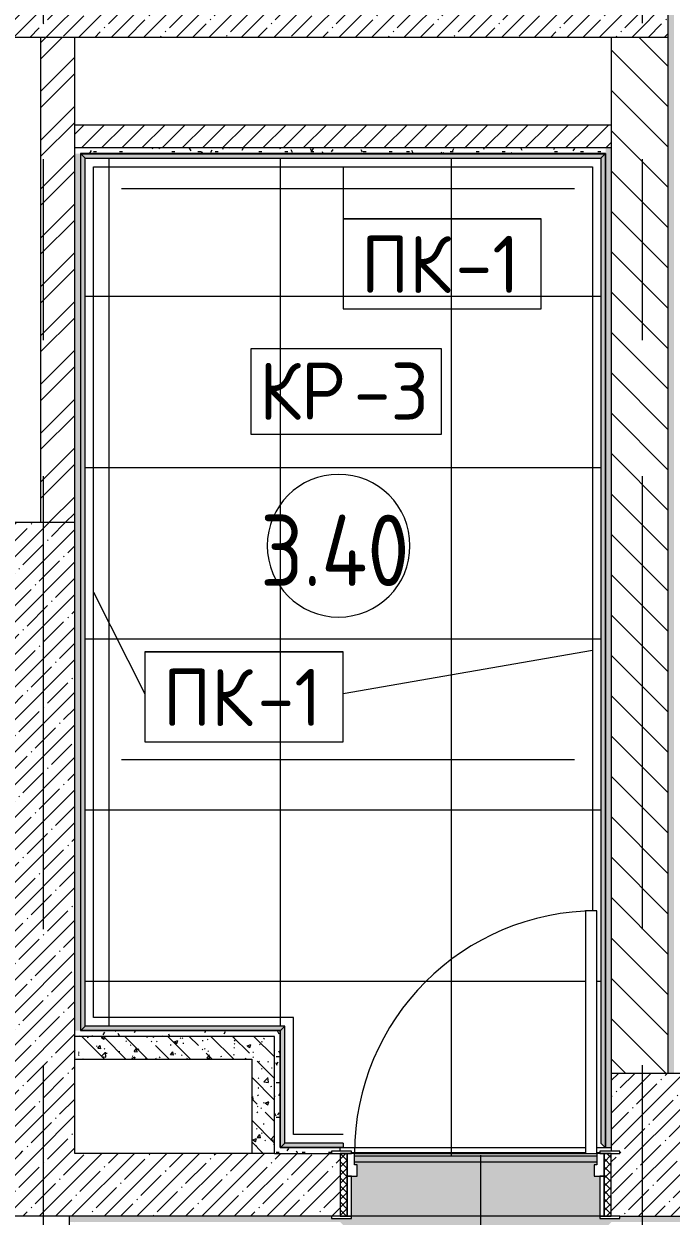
# Model space of a CAD drawing. Header units: millimetres. Extents: x 81773 to 282675, y -8553 to 29000.
# Drawn here: x 98541 to 100810, y 13400 to 17577 of the extents above; entities that cross this region are included whole.
import ezdxf

# ---------------------------------------------------------------- set-up
doc = ezdxf.new("R2010")
doc.units = ezdxf.units.MM
doc.linetypes.add('Осевая', pattern=[3175, 635, -476.25, 1587.5, -476.25])
for name, color, linetype, lineweight in [('A-AREA-IDEN', 7, 'Continuous', 9), ('A-DOOR', 7, 'Continuous', 9), ('A-DOOR-1', 7, 'Continuous', 13), ('A-DOOR-FRAM', 7, 'Continuous', 13), ('A-DOOR-FRAM-1', 7, 'Continuous', 9), ('A-FLOR-HRAL-IDEN', 7, 'Continuous', 9), ('A-FLOR-IDEN', 7, 'Continuous', 9), ('A-FLOR-PATT', 7, 'Continuous', 9), ('A-GENM-IDEN', 7, 'Continuous', 9), ('A-WALL', 7, 'Continuous', 9), ('I-WALL', 7, 'Continuous', 9), ('S-COLS', 7, 'Continuous', 9), ('Ограждение', 7, 'Continuous', 9), ('Оси-2', 7, 'Осевая', 9), ('Поручни', 7, 'Continuous', 9)]:
    doc.layers.add(name, color=color, linetype=linetype, lineweight=lineweight)
for name, color, linetype, lineweight, true_color in [('A-GENM-4', 7, 'Continuous', 9, 0x8000ff), ('A-WALL-1', 9, 'Continuous', 9, 0x808080), ('A-WALL-FNSH-1', 9, 'Continuous', 9, 0x808080), ('I-WALL-1', 7, 'Continuous', 9, 0x787878), ('I-WALL-2', 9, 'Continuous', 9, 0x808080), ('S-COLS-1', 9, 'Continuous', 9, 0x808080)]:
    doc.layers.add(name, color=color, linetype=linetype, lineweight=lineweight, true_color=true_color)
doc.styles.add('GOST Common', font='GOST_Common.ttf', dxfattribs={"width": 0.9, "height": 250})
doc.styles.add('GOST Common_1', font='GOST_Common.ttf', dxfattribs={"height": 200})
pattern_1 = [(45, (0, 0), (-57.024626, 57.024626), []), (45, (57.025, 0), (-57.024626, 57.024626), [100.806, -20.161, 3.353, -16.808])]
pattern_2 = [(135, (0, 0), (-75.43415, -75.43415), [106.68, -17.78, 3.556, -17.78]), (135, (0, 75.39), (-75.43415, -75.43415), []), (50, (0, 0), (127.52922, -11.15758), [13.335, -146.685]), (355, (0, 0), (-24.66966, 133.74002), [10.668, -117.348]), (100.451, (10.63, -0.93), (102.85973, 122.58178), [11.333, -124.663]), (46.184, (0, 35.56), (189.75516, -29.43036), [20.002, -220.027]), (96.636, (15.81, 33.1), (166.1822, 173.1996), [17, -186.995]), (351.184, (0, 35.56), (166.18393, 173.19757), [16.002, -176.022]), (21, (17.78, 26.67), (106.13027, -71.58603), [13.335, -146.685]), (326, (17.78, 26.67), (43.26188, 128.93175), [10.668, -117.348]), (71.451, (26.62, 20.7), (149.39198, 57.34505), [11.333, -124.663]), (37.5, (0, 0), (2.162228, 59.188357), [3.353, -112.573, 3.353, -115.773, -117.792]), (37.5, (0, 0), (2.162228, 59.188357), [-235.052, 3.353, -114.44]), (7.5, (0, 0), (46.773857, 70.126152), [3.353, -64.567, 3.353, -109.906, -44.894]), (7.5, (0, 0), (46.773857, 70.126152), [-181.178, 3.353, -41.542]), (327.5, (-39.65, 0), (94.913671, -4.010093), [3.353, -41.097, 3.353, -135.331, -184.023]), (327.5, (-39.65, 0), (94.913671, -4.010093), [-183.134, 3.353, -180.67]), (317.5, (-57.43, 0), (103.69057, 17.79882), [3.353, -54.432, 3.353, -88.748, -130.683]), (317.5, (-57.43, 0), (103.69057, 17.79882), [-149.885, 3.353, -127.33])]
pattern_3 = [(0, (0, 0), (121.92, 30.48), [10.058, -81.382, 10.058, -81.382, -487.68]), (0, (0, 0), (121.92, 30.48), [-182.88, 10.058, -172.822, 10.058, -81.382, -213.36]), (0, (0, 0), (121.92, 30.48), [-457.2, 10.058, -50.902, 10.058, -142.342]), (120, (45.72, 15.24), (-87.356454, 90.345817), [10.058, -81.382, 10.058, -81.382, -487.68]), (120, (45.72, 15.24), (-87.356454, 90.345817), [-182.88, 10.058, -172.822, 10.058, -81.382, -213.36]), (120, (45.72, 15.24), (-87.356454, 90.345817), [-457.2, 10.058, -50.902, 10.058, -142.342]), (240, (60.96, 76.2), (-34.563546, -120.825817), [10.058, -81.382, 10.058, -81.382, -487.68]), (240, (60.96, 76.2), (-34.563546, -120.825817), [-182.88, 10.058, -172.822, 10.058, -81.382, -213.36]), (240, (60.96, 76.2), (-34.563546, -120.825817), [-457.2, 10.058, -50.902, 10.058, -142.342])]

# ---------------------------------------------------------------- blocks, each defined once
blk = doc.blocks.new('110_Дверь_СКБ_1Ст_Внутренняя1 - Д-8_п_ 950x2100h_охрана 2-32352576-План раскладки напольных покрытий 3 этажа в осях 23-33')
at = {"layer": 'A-DOOR'}
h = blk.add_hatch(dxfattribs=at)
h.set_pattern_fill('FP_10', color=256, style=0, pattern_type=2)
h.set_pattern_definition([(135, (1826.41, 174.685), (-14.14214, -14.14214), []), (225, (1826.41, 174.685), (14.14214, -14.14214), [])])
h.paths.add_polyline_path([(487.5, -110), (487.5, 110), (462.5, 110), (462.5, -110)])
at = {"layer": 'A-DOOR-FRAM-1'}
h = blk.add_hatch(dxfattribs=at)
h.set_pattern_fill('FP_11', color=256, style=0, pattern_type=2)
h.set_pattern_definition([(45, (-296.384, 174.685), (-14.1421, 14.1421), []), (135, (-296.384, 174.685), (-14.1421, -14.1421), [])])
h.paths.add_polyline_path([(-437.5, -110), (-437.5, 110), (-462.5, 110), (-462.5, -110)])
at = {"layer": 'A-DOOR'}
blk.add_arc((437.5, 110), 850, 90, 180, dxfattribs=at)
at = {"layer": 'A-DOOR-1'}
for p, q in [((437.5, 960), (397.5, 960)), ((397.5, 960), (397.5, 110)), ((437.5, 110), (437.5, 960)), ((397.5, 110), (437.5, 110))]:
    blk.add_line(p, q, dxfattribs=at)
at = {"layer": 'A-DOOR-FRAM'}
for p, q in [((-422.5, 118), (-492.5, 118)), ((-492.5, 118), (-492.5, 110)), ((-492.5, 110), (-422.5, 110)), ((-437.5, 110), (-462.5, 110)), ((-462.5, 110), (-462.5, -110)), ((-412.5, 110), (-437.5, 110)), ((-437.5, 110), (-437.5, 30)), ((-437.5, -110), (-437.5, 110)), ((-422.5, 110), (-437.5, 110)), ((-437.5, 110), (-437.5, 109)), ((-437.5, 109), (-422.5, 109)), ((-422.5, 110), (-422.5, 118)), ((-422.5, 109), (-422.5, 110)), ((-412.5, 70), (-412.5, 110)), ((437.5, 110), (437.5, 70)), ((462.5, 110), (437.5, 110)), ((517.5, 118), (447.5, 118)), ((447.5, 118), (447.5, 110)), ((462.5, 110), (447.5, 110)), ((447.5, 110), (447.5, 109)), ((447.5, 110), (517.5, 110)), ((447.5, 109), (462.5, 109)), ((462.5, 30), (462.5, 110)), ((487.5, 110), (462.5, 110)), ((462.5, 110), (462.5, -110)), ((462.5, 109), (462.5, 110)), ((487.5, -110), (487.5, 110)), ((517.5, 110), (517.5, 118)), ((-402.5, 70), (-412.5, 70)), ((-402.5, 30), (-402.5, 70)), ((437.5, 70), (427.5, 70)), ((427.5, 70), (427.5, 30)), ((-437.5, 30), (-402.5, 30)), ((-422.5, 30), (-437.5, 30)), ((-437.5, 30), (-437.5, -110)), ((-422.5, -110), (-422.5, 30)), ((427.5, 30), (462.5, 30)), ((462.5, 30), (447.5, 30)), ((447.5, 30), (447.5, -110)), ((462.5, -110), (462.5, 30)), ((-422.5, -110), (-492.5, -110)), ((-492.5, -110), (-492.5, -118)), ((-492.5, -118), (-422.5, -118)), ((-462.5, -110), (-437.5, -110)), ((-437.5, -110), (-422.5, -110)), ((-422.5, -118), (-422.5, -110)), ((447.5, -110), (462.5, -110)), ((517.5, -110), (447.5, -110)), ((447.5, -110), (447.5, -118)), ((447.5, -118), (517.5, -118)), ((462.5, -110), (487.5, -110)), ((517.5, -118), (517.5, -110))]:
    blk.add_line(p, q, dxfattribs=at)
blk = doc.blocks.new('BSC_Колонна _Прямоугольная - 500х500-17857564-План раскладки напольных покрытий 3 этажа в осях 23-33')
at = {"layer": 'S-COLS'}
h = blk.add_hatch(dxfattribs=at)
h.set_pattern_fill('FP_33', color=256, style=0, pattern_type=2)
h.set_pattern_definition([(45, (-100850, -13650), (-57.024626, 57.024626), []), (45, (-100792.975, -13650), (-57.024626, 57.024626), [100.806, -20.161, 3.353, -16.808])])
h.paths.add_polyline_path([(-220, -250), (250, -250), (250, 250), (-250, 250), (-250, -22), (-220, -22), (-220, -30), (-250, -30), (-250, -250)])
at = {"layer": 'S-COLS-1'}
for p, q in [((250, 250), (-250, 250)), ((-250, 250), (-250, -22)), ((250, -250), (250, 250)), ((-220, -250), (250, -250))]:
    blk.add_line(p, q, dxfattribs=at)
blk = doc.blocks.new('Плинтус - Плинтус керамогранит светло-серый-29857415-План раскладки напольных покрытий 3 этажа в осях 23-33')
at = {"layer": 'A-GENM-4'}
blk.add_hatch(color=256, dxfattribs=at).paths.add_polyline_path([(1682.4, -15), (1823, -15), (1838, 0), (0, 0), (15, -15), (1045.8, -15)])
for p, q in [((0, 0), (1838, 0)), ((0, 0), (15, -15)), ((15, -15), (1823, -15)), ((1823, -15), (1838, 0)), ((45, -45), (1793, -45))]:
    blk.add_line(p, q, dxfattribs=at)
blk = doc.blocks.new('Плинтус - Плинтус керамогранит светло-серый-29857416-План раскладки напольных покрытий 3 этажа в осях 23-33')
at = {"layer": 'A-GENM-4'}
blk.add_hatch(color=256, dxfattribs=at).paths.add_polyline_path([(3480.8, 0), (0, 0), (15, -15), (3465.8, -15)])
for p, q in [((0, 0), (3480.8, 0)), ((0, 0), (15, -15)), ((15, -15), (3465.8, -15)), ((3465.8, -15), (3480.8, 0)), ((45, -45), (2651.8, -45))]:
    blk.add_line(p, q, dxfattribs=at)
blk = doc.blocks.new('Плинтус - Плинтус керамогранит светло-серый-29857417-План раскладки напольных покрытий 3 этажа в осях 23-33')
at = {"layer": 'A-GENM-4'}
blk.add_hatch(color=256, dxfattribs=at).paths.add_polyline_path([(0, 0), (0, -15), (205, -15), (220, 0)])
for p, q in [((0, 0), (220, 0)), ((0, -15), (0, 0)), ((0, -15), (205, -15)), ((205, -15), (220, 0)), ((0, -45), (175, -45))]:
    blk.add_line(p, q, dxfattribs=at)
blk = doc.blocks.new('Плинтус - Плинтус керамогранит светло-серый-29857418-План раскладки напольных покрытий 3 этажа в осях 23-33')
at = {"layer": 'A-GENM-4'}
blk.add_hatch(color=256, dxfattribs=at).paths.add_polyline_path([(0, 0), (15, -15), (425, -15), (410, 0), (294, 0)])
for p, q in [((0, 0), (410, 0)), ((0, 0), (15, -15)), ((15, -15), (425, -15)), ((425, -15), (410, 0)), ((45, -45), (455, -45))]:
    blk.add_line(p, q, dxfattribs=at)
blk = doc.blocks.new('Плинтус - Плинтус керамогранит светло-серый-29857419-План раскладки напольных покрытий 3 этажа в осях 23-33')
at = {"layer": 'A-GENM-4'}
blk.add_hatch(color=256, dxfattribs=at).paths.add_polyline_path([(700, 0), (0, 0), (-15, -15), (685, -15)])
for p, q in [((0, 0), (-15, -15)), ((-15, -15), (685, -15)), ((0, 0), (700, 0)), ((685, -15), (700, 0)), ((-45, -45), (655, -45))]:
    blk.add_line(p, q, dxfattribs=at)
blk = doc.blocks.new('Плинтус - Плинтус керамогранит светло-серый-29857420-План раскладки напольных покрытий 3 этажа в осях 23-33')
at = {"layer": 'A-GENM-4'}
blk.add_hatch(color=256, dxfattribs=at).paths.add_polyline_path([(0, 0), (15, -15), (3055.8, -15), (3070.8, 0), (316.6, 0)])
for p, q in [((0, 0), (3070.8, 0)), ((0, 0), (15, -15)), ((15, -15), (3055.8, -15)), ((3055.8, -15), (3070.8, 0)), ((45, -45), (3025.8, -45))]:
    blk.add_line(p, q, dxfattribs=at)
blk = doc.blocks.new('Ограждение - Ограждение-32882380-План раскладки напольных покрытий 3 этажа в осях 23-33')
at = {"layer": 'Ограждение'}
blk.add_hatch(color=256, dxfattribs=at).paths.add_polyline_path([(100423.4, 13590.2), (100550, 13590.2), (100550, 13610.2), (99700, 13610.2), (99700, 13590.2), (99786.8, 13590.2)])
at = {"layer": 'Поручни'}
for p, q in [((100550, 13610.2), (99700, 13610.2)), ((99700, 13590.2), (100550, 13590.2))]:
    blk.add_line(p, q, dxfattribs=at)
blk = doc.blocks.new('Марка_Помещения - Номер-25198446-План раскладки напольных покрытий 3 этажа в осях 23-33')
at = {"layer": 'A-AREA-IDEN'}
for start, end in [(360, 180), (180, 360)]:
    blk.add_arc((0, 0), 2.5, start, end, dxfattribs=at)
blk = doc.blocks.new('М_перекрытий_ЭП - Типоразмер-25383776-План раскладки напольных покрытий 3 этажа в осях 23-33')
at = {"layer": 'A-FLOR-IDEN'}
for p, q in [((3.352, 1.578), (-3.336, 1.578)), ((-3.336, 1.578), (-3.336, -1.406)), ((3.352, -1.406), (3.352, 1.578)), ((-3.336, -1.406), (3.352, -1.406))]:
    blk.add_line(p, q, dxfattribs=at)
blk = doc.blocks.new('Mark Reiling - Mark Reiling-26174330-План раскладки напольных покрытий 3 этажа в осях 23-33')
at = {"layer": 'A-GENM-IDEN'}
for p, q in [((-3.47, 1.49), (-3.47, -1.663)), ((-3.47, 1.49), (3.47, 1.49)), ((3.47, 1.49), (-3.47, 1.49)), ((-3.47, 1.49), (-3.47, -1.663)), ((3.47, -1.663), (3.47, 1.49)), ((3.47, -1.663), (3.47, 1.49)), ((-3.47, -1.663), (3.47, -1.663)), ((-3.47, -1.663), (3.47, -1.663))]:
    blk.add_line(p, q, dxfattribs=at)

msp = doc.modelspace()

# ---------------------------------------------------------------- hatches: boundary and pattern name
at = {"layer": 'A-FLOR-PATT'}
h = msp.add_hatch(dxfattribs=at)
h.set_pattern_fill('FP_39', color=256, style=0, pattern_type=2)
h.set_pattern_definition([(270, (99440, 15422.8), (600, 4e-14), []), (0, (99440, 15422.8), (0, 600), [])])
h.paths.add_polyline_path([(100550, 13620), (100510, 13620), (100510, 14470), (100550, 14470), (100550, 13640)])
h.paths.add_polyline_path([(100358.8, 13610.2), (100550, 13610.2), (100550, 13620), (100560, 13620), (100560, 13628), (100600, 13628), (100600, 13640), (100580, 13640), (100579, 17122.8), (98740, 17121.8), (98741, 14050), (99440, 14050), (99441, 13640), (99650, 13640), (99650, 13628), (99690, 13628), (99690, 13620), (99700, 13620), (99700, 13610.2), (99786.8, 13610.2)])
h.paths.add_polyline_path([(99456, 13641), (99441, 13641), (99440, 14051), (98741, 14051), (98741, 17121.8), (100579, 17121.8), (100579, 13641), (100564, 13656), (100564, 17106.8), (98756, 17106.8), (98756, 14066), (99456, 14066), (99456, 13656), (99661, 13656), (99661, 13641), (99649.5, 13641)])
h = msp.add_hatch(color=256, dxfattribs=at)
h.paths.add_polyline_path([(121174, 10840), (121189, 10825), (121190, 10825), (121202, 10825), (121202, 10840), (121189, 10840)])
h.paths.add_polyline_path([(89198.7, 10420), (89199, 10420), (89199, 10600), (89203.5, 10600), (89203.5, 10620), (89360, 10620), (89360, 10600), (89930, 10600), (89930, 10608), (90000, 10608), (90000, 10600), (90015, 10600), (90015, 11594.8), (90119.7, 11591.4), (90223.5, 11577), (90325.2, 11551.7), (90423.7, 11515.9), (90517.9, 11470), (90606.7, 11414.4), (90689.2, 11349.7), (90764.4, 11276.7), (90831.5, 11196.3), (90889.8, 11109.2), (90938.6, 11016.5), (90977.4, 10919.1), (91005.8, 10818.2), (91052.2, 10875.2), (91099.4, 10917), (91159.9, 10953.8), (91221, 10978.2), (91285, 10992.2), (91285, 11000), (91335, 11000), (91335, 10993.7), (91356.2, 10994.4), (91356.2, 10600), (91370, 10600), (91370, 10608), (91440, 10608), (91440, 10600), (92480, 10600), (92480, 10608), (92510, 10608), (92510, 10610), (93460, 10610), (93460, 10608), (93490, 10608), (93490, 10600), (97399, 10600), (97398, 10621), (97383, 10606), (97383, 10621), (93460, 10621), (93445, 10636), (97383, 10636), (97383, 11356), (98492.9, 11356), (98477.9, 11341), (97398, 11340), (97399, 11340), (98500, 11340), (98500, 11320), (98563, 11320), (98563, 11360), (98560, 11360), (98560, 11410), (98600, 11410), (98600, 11360), (98620, 11360), (98620, 11370), (98720, 11370), (98721, 11356), (100845, 11356), (100845, 10636), (103660, 10636), (103645, 10621), (103645, 10620), (103645, 10608), (103685, 10608), (103685, 10600), (103697.2, 10600), (103697.2, 10994.4), (103770, 10991.2), (103832.4, 10978.2), (103895.8, 10952.9), (103954, 10917), (104005.1, 10871.7), (104047.6, 10818.2), (104076, 10919.1), (104114.8, 11016.5), (104163.6, 11109.2), (104221.9, 11196.3), (104289, 11276.7), (104364.2, 11349.7), (104446.7, 11414.4), (104535.5, 11470), (104629.7, 11515.9), (104728.2, 11551.7), (104829.9, 11577), (104933.7, 11591.4), (105038.4, 11594.8), (105038.4, 10600), (105055, 10600), (105055, 10608), (105095, 10608), (105095, 10620), (107705, 10620), (107705, 10608), (107720, 10608), (107720, 10600), (107732.2, 10600), (107732.2, 10994.4), (107755, 10994.4), (107755, 11000), (107805, 11000), (107805, 10991.2), (107867.4, 10978.2), (107930.8, 10952.9), (107989, 10917), (108040.1, 10871.7), (108082.6, 10818.2), (108111, 10919.1), (108149.8, 11016.5), (108198.6, 11109.2), (108256.9, 11196.3), (108324, 11276.7), (108399.2, 11349.7), (108481.7, 11414.4), (108570.5, 11470), (108664.7, 11515.9), (108763.2, 11551.7), (108864.9, 11577), (108968.7, 11591.4), (109073.4, 11594.8), (109073.4, 10600), (109090, 10600), (109090, 10608), (109105, 10608), (109105, 10620), (110230, 10620), (110230, 10618), (111180, 10618), (111180, 10620), (111180, 10621), (111165, 10636), (121174, 10636), (121174, 10840), (120610, 10840), (120610, 12197.6), (121210, 12197.6), (121210, 12147.6), (120660, 12147.6), (120660, 10890), (121210, 10890), (121210, 10840), (121350, 10840), (121350, 10885), (121380, 10885), (121380, 10875), (121420.3, 10875), (121420.3, 12175), (121380, 12175), (121380, 12165), (121350, 12165), (121350, 12210), (121202, 12210), (121202, 12225), (121190, 12225), (121189, 12225), (121174, 12210), (121174, 12414), (120344, 12414), (120344, 13364), (118915.4, 13364), (118930.4, 13379), (118930.4, 13380), (118930.4, 13392), (118890.4, 13392), (118890.4, 13400), (118872.4, 13400), (118872.4, 13005.6), (118804.2, 13007.8), (118737.3, 13021.8), (118673.8, 13047.1), (118615.7, 13083), (118564.6, 13128.3), (118522, 13181.8), (118493.7, 13080.9), (118454.9, 12983.5), (118406.1, 12890.8), (118347.8, 12803.7), (118280.7, 12723.3), (118205.5, 12650.3), (118123, 12585.6), (118034.2, 12530), (117940, 12484.1), (117841.5, 12448.3), (117739.8, 12423), (117636, 12408.6), (117531.3, 12405.2), (117531.3, 13400), (117520.4, 13400), (117520.4, 13392), (117480.4, 13392), (117480.4, 13380), (109770, 13380), (109770, 13392), (109730, 13392), (109730, 13400), (109715.4, 13400), (109715.4, 12405.2), (109610.7, 12408.6), (109506.9, 12423), (109405.2, 12448.3), (109306.7, 12484.1), (109212.5, 12530), (109123.7, 12585.6), (109041.2, 12650.3), (108966, 12723.3), (108898.9, 12803.7), (108840.6, 12890.8), (108791.8, 12983.5), (108753, 13080.9), (108724.6, 13181.8), (108678.2, 13124.8), (108631, 13083), (108570.5, 13046.2), (108509.4, 13021.8), (108442.5, 13007.8), (108374.2, 13005.6), (108374.2, 13400), (108360, 13400), (108360, 13392), (108320, 13392), (108320, 13380), (103000, 13380), (103000, 13392), (102960, 13392), (102960, 13400), (102945.4, 13400), (102945.4, 12405.2), (102840.7, 12408.6), (102736.9, 12423), (102635.2, 12448.3), (102536.7, 12484.1), (102442.5, 12530), (102353.7, 12585.6), (102271.2, 12650.3), (102196, 12723.3), (102128.9, 12803.7), (102070.6, 12890.8), (102021.8, 12983.5), (101983, 13080.9), (101954.6, 13181.8), (101908.2, 13124.8), (101861, 13083), (101800.5, 13046.2), (101739.4, 13021.8), (101672.5, 13007.8), (101604.2, 13005.6), (101604.2, 13400), (101590, 13400), (101590, 13392), (101550, 13392), (101550, 13380), (100600, 13380), (100600, 13392), (100560, 13392), (100560, 13540), (100540, 13540), (100540, 13580), (100550, 13580), (100550, 13590.2), (99700, 13590.2), (99700, 13580), (99710, 13580), (99710, 13540), (99690, 13540), (99690, 13392), (99650, 13392), (99650, 13380), (99650, 13379), (99665, 13364), (98736, 13364), (98736, 13206.2), (98721, 13221.2), (98720, 13170), (99504.1, 13170), (99502.5, 13063.3), (99488.4, 12957.4), (99461.9, 12854), (99423.4, 12754.5), (99373.4, 12660.1), (99312.7, 12572.3), (99242.1, 12492.2), (99162.5, 12421.1), (99075.1, 12359.8), (98977.8, 12307.9), (98881.8, 12270), (98981.1, 12230.6), (99075.1, 12179.8), (99153.9, 12125.7), (99231.8, 12058), (99301.4, 11981.9), (99363.3, 11896), (99412.5, 11808.6), (99452.6, 11713.5), (99481.6, 11614.6), (99499.1, 11513), (99505, 11410), (98676, 11410), (98676, 11455), (98010, 11455), (98010, 13130), (98410, 13130), (98410, 13364), (97470, 13364), (97470, 12800), (97430, 12800), (97430, 13364), (96580, 13364), (96595, 13379), (96595, 13380), (96595, 13392), (96580, 13392), (96579.9, 12918.4), (95209.9, 12918.4), (95209.9, 13364), (94440, 13364), (94455, 13379), (95195, 13379), (95209.9, 13364.1), (95209.9, 13392), (95195, 13392), (95195, 13380), (94455, 13380), (94455, 13392), (94440, 13392), (94439.7, 13540), (94395, 13540), (94395, 13570), (94405, 13570), (94405, 13610), (93105, 13610), (93105, 13570), (93115, 13570), (93115, 13540), (93119.7, 13539.6), (93119.7, 12989.6), (94389.7, 12989.6), (94389.7, 13539.6), (94439.7, 13539.6), (94439.7, 12939.6), (93069.7, 12939.6), (93069.7, 13364), (92237.5, 13364), (92233.6, 13296.3), (92216.3, 13195.9), (92187.8, 13098.2), (92147.3, 13002.7), (92098.4, 12915.7), (92038.8, 12833.2), (91970.2, 12758), (91893.5, 12691.1), (91809.7, 12633.3), (91719.8, 12585.4), (91625.1, 12548), (91526.8, 12521.7), (91426.2, 12506.6), (91324.4, 12503.1), (91324.4, 13392), (91300, 13392), (91300, 13380), (90400, 13380), (90400, 13392), (90389, 13391), (90383.6, 13296.3), (90366.3, 13195.9), (90337.8, 13098.2), (90298.3, 13004.4), (90248.4, 12915.7), (90188.8, 12833.2), (90120.2, 12758), (90043.5, 12691.1), (89959.7, 12633.3), (89869.8, 12585.4), (89775.1, 12548), (89676.8, 12521.7), (89576.2, 12506.6), (89474.4, 12503.1), (89474.4, 13392), (89450, 13392), (89450, 13380), (89450, 13379), (89465, 13364), (87590, 13364), (87590, 12800), (87550, 12800), (87550, 13364), (86708.4, 13364), (86708.4, 12800), (86668.4, 12800), (86668.4, 13364), (86052.9, 13364), (86049.2, 13298.4), (86031.9, 13198.1), (86003.4, 13100.4), (85963.9, 13006.5), (85914, 12917.8), (85854.4, 12835.3), (85781.1, 12756.1), (85709, 12693.2), (85625.2, 12635.4), (85535.4, 12587.5), (85440.7, 12550.2), (85342.4, 12523.8), (85241.7, 12508.7), (85140, 12505.2), (85140, 13364), (85006, 13364), (85006, 10424), (84991, 10439), (84990, 10620), (84970.7, 10620), (84970.7, 10420), (89183.7, 10420), (89183.7, 10622.3), (89170, 10636), (89183.7, 10636), (89183.7, 10642.8), (89190.5, 10636), (90000, 10636), (89985, 10621), (89198.7, 10621), (89198.7, 10427.8), (89190.9, 10420)])
h.paths.add_polyline_path([(91266.2, 10600), (91266.2, 10897.1), (91210.8, 10878.6), (91157.6, 10847.7), (91115.5, 10811.8), (91079.2, 10766), (91052.2, 10714.2), (91035.6, 10658.2), (91030, 10600), (91192.4, 10600)])
h.paths.add_polyline_path([(90237.5, 10600), (90940, 10600), (90934, 10703.7), (90916.2, 10806.1), (90886.4, 10906.8), (90846.1, 11001.4), (90794.8, 11091.7), (90733.4, 11175.5), (90662.8, 11251.8), (90584, 11319.5), (90497.9, 11377.6), (90405.7, 11425.6), (90308.7, 11462.6), (90208, 11488.3), (90105, 11502.3), (90105, 10600)])
h.paths.add_polyline_path([(108983.4, 10600), (108983.4, 11502.3), (108880.4, 11488.3), (108779.8, 11462.6), (108682.7, 11425.6), (108590.5, 11377.6), (108504.4, 11319.5), (108425.6, 11251.8), (108355, 11175.5), (108293.6, 11091.7), (108242.3, 11001.4), (108201.6, 10905.7), (108172.2, 10806.1), (108154.4, 10703.7), (108148.4, 10600), (108699.5, 10600)])
h.paths.add_polyline_path([(107972.9, 10600), (108058.4, 10600), (108052.8, 10658.2), (108036.2, 10714.2), (108009.3, 10766), (107972.9, 10811.8), (107928.5, 10849.7), (107877.6, 10878.6), (107822.2, 10897.1), (107822.2, 10600), (107940.5, 10600)])
h.paths.add_polyline_path([(104879.8, 10600), (104948.4, 10600), (104948.4, 11502.3), (104845.4, 11488.3), (104744.8, 11462.6), (104647.7, 11425.6), (104555.5, 11377.6), (104469.4, 11319.5), (104390.6, 11251.8), (104320, 11175.5), (104258.6, 11091.7), (104207.3, 11001.4), (104166.6, 10905.7), (104137.2, 10806.1), (104119.4, 10703.7), (104113.4, 10600), (104243.1, 10600)])
h.paths.add_polyline_path([(104017.8, 10600), (104023.4, 10600), (104017.8, 10658.2), (104001.2, 10714.2), (103974.3, 10766), (103937.9, 10811.8), (103893.5, 10849.7), (103842.6, 10878.6), (103787.2, 10897.1), (103787.2, 10600), (104001.2, 10600)])
h.paths.add_polyline_path([(100829, 10620), (100830, 10621), (100829, 10621)])
h.paths.add_polyline_path([(110230, 10621), (109105, 10621), (109090, 10636), (110245, 10636)])
h.paths.add_polyline_path([(107426.3, 10621), (105095, 10621), (105080, 10636), (107695, 10636), (107680, 10621)])
h.paths.add_polyline_path([(91930, 10621), (91385, 10621), (91370, 10636), (92524, 10635), (92510, 10621), (91950, 10621)])
h.paths.add_polyline_path([(100829, 10636), (100830, 10636), (100829, 11341), (100829, 11340), (100829, 10906.8)])
h.paths.add_polyline_path([(98580, 11320), (98620, 11320), (98620, 11330), (98580, 11330)])
h.paths.add_polyline_path([(98676, 11500), (99410, 11500), (99392.7, 11599.3), (99363.3, 11695.8), (99322.1, 11787.8), (99269.9, 11874.1), (99207.5, 11953.3), (99135.8, 12024.2), (99055.8, 12085.6), (98968.9, 12136.7), (98876.3, 12176.7), (98774.6, 12205.8), (98680, 12221.1), (98680, 12318.9), (98779.5, 12335.3), (98866.8, 12359.9), (98955.3, 12396.5), (99038.9, 12443.3), (99116.4, 12499.5), (99186.8, 12564.4), (99249.1, 12637.2), (99302.5, 12716.8), (99346.1, 12802), (99379.4, 12891.8), (99402, 12984.9), (99413.5, 13080), (98450, 13080), (98450, 12800), (98410, 12800), (98410, 13080), (98060, 13080), (98060, 11505), (98676, 11505)])
h.paths.add_polyline_path([(121190, 12428), (121189, 12430), (121189, 12429)])
h.paths.add_polyline_path([(120360.5, 12429), (120360, 12430), (120360.5, 12429)])
h.paths.add_polyline_path([(109625.4, 12497.7), (109625.4, 13400), (108790.4, 13400), (108796.4, 13296.3), (108814.2, 13193.9), (108843.6, 13094.3), (108884.3, 12998.6), (108935.6, 12908.3), (108997, 12824.5), (109067.6, 12748.2), (109146.4, 12680.5), (109232.5, 12622.4), (109324.7, 12574.4), (109421.7, 12537.4), (109522.4, 12511.7), (109610.7, 12499.7)])
h.paths.add_polyline_path([(117621.3, 12497.7), (117724.3, 12511.7), (117824.9, 12537.4), (117922, 12574.4), (118014.2, 12622.4), (118100.3, 12680.5), (118179.1, 12748.2), (118249.7, 12824.5), (118311.1, 12908.3), (118362.4, 12998.6), (118405.6, 13102.9), (118432.7, 13195), (118450.3, 13296.3), (118456.3, 13400), (117621.3, 13400), (117621.3, 12511.7)])
h.paths.add_polyline_path([(102855.4, 12497.7), (102855.4, 13400), (102020.4, 13400), (102026.4, 13296.3), (102044.2, 13193.9), (102073.6, 13094.3), (102114.3, 12998.6), (102165.6, 12908.3), (102227, 12824.5), (102297.6, 12748.2), (102376.4, 12680.5), (102462.5, 12622.4), (102554.7, 12574.4), (102651.7, 12537.4), (102752.4, 12511.7), (102840.7, 12499.7)])
h.paths.add_polyline_path([(91414.4, 12595.9), (91512.8, 12610.7), (91608.6, 12637.5), (91700.4, 12675.8), (91786.7, 12725.3), (91866.3, 12784.9), (91937.9, 12854), (92000.4, 12931.3), (92053, 13015.8), (92094.7, 13106.1), (92124.9, 13200.8), (92143.3, 13298.6), (92149, 13391), (91414.4, 13391), (91414.4, 12610.7)])
h.paths.add_polyline_path([(89564.4, 12595.9), (89662.8, 12610.7), (89758.6, 12637.5), (89850.4, 12675.8), (89936.7, 12725.3), (90016.3, 12784.9), (90087.9, 12854), (90150.4, 12931.3), (90203, 13015.8), (90244.7, 13106.1), (90274.9, 13200.8), (90293.3, 13298.6), (90299, 13391), (89564.4, 13391), (89564.4, 12610.7)])
h.paths.add_polyline_path([(85230, 12598), (85328.4, 12612.8), (85424.2, 12639.6), (85515.9, 12678), (85602.3, 12727.4), (85681.8, 12787.1), (85753.5, 12856.1), (85816, 12933.4), (85868.5, 13017.9), (85910.3, 13108.2), (85940.5, 13203), (85958.9, 13300.7), (85963.9, 13400), (85230, 13400), (85230, 12612.8)])
h.paths.add_polyline_path([(96529.9, 12968.4), (96529.9, 13510), (95259.9, 13510), (95259.9, 12968.4), (95967.1, 12968.4)])
h.paths.add_polyline_path([(108464.2, 13102.9), (108519.6, 13121.4), (108572.8, 13152.3), (108614.9, 13188.2), (108651.2, 13234), (108678.2, 13285.8), (108694.8, 13341.8), (108699.5, 13400), (108464.2, 13400), (108464.2, 13121.4)])
h.paths.add_polyline_path([(118782.4, 13102.9), (118782.4, 13400), (118546.3, 13400), (118551.9, 13341.8), (118568.5, 13285.8), (118595.4, 13234), (118631.8, 13188.2), (118676.2, 13150.3), (118727, 13121.4), (118737.3, 13118)])
h.paths.add_polyline_path([(101694.2, 13102.9), (101749.6, 13121.4), (101802.8, 13152.3), (101844.9, 13188.2), (101881.2, 13234), (101908.2, 13285.8), (101924.8, 13341.8), (101930.4, 13400), (101694.2, 13400), (101694.2, 13121.4)])
h.paths.add_polyline_path([(98513.5, 13130), (98560, 13130), (98560, 13180), (98563, 13180), (98563, 13220), (98480, 13220), (98479, 13221.2), (98464, 13206.2), (98464, 13364), (98450, 13364), (98450, 13130), (98500, 13130)])
h.paths.add_polyline_path([(98600, 13130), (98680, 13130), (98680, 13170), (98620, 13170), (98620, 13180), (98600, 13180), (98600, 13170)])
h.paths.add_polyline_path([(98620, 13210), (98620, 13220), (98580, 13220), (98580, 13210)])
h.paths.add_polyline_path([(115615, 13364), (109755, 13364), (109770, 13379), (117480.4, 13379), (117495.4, 13364), (115901.9, 13364)])
h.paths.add_polyline_path([(103000, 13364), (102985, 13364), (103000, 13379), (108320, 13379), (108335, 13364), (103606.5, 13364)])
h.paths.add_polyline_path([(100603.6, 13364), (100585, 13364), (100600, 13379), (101550, 13379), (101565, 13364), (100800, 13364)])
h.paths.add_polyline_path([(90400, 13364), (90400, 13379), (91300, 13379), (91300, 13364), (90874.1, 13364)])
h.paths.add_polyline_path([(93069.7, 13364.3), (93069.7, 13392), (93055, 13392), (93055, 13380), (92250, 13380), (92250, 13392), (92239, 13391), (92237.6, 13366.6), (92250, 13379), (93055, 13379)])
h.paths.add_polyline_path([(86053.4, 13372.4), (86060, 13379), (86060, 13380), (86060, 13392), (86054.5, 13392), (86053.8, 13379)])
h.paths.add_polyline_path([(98480, 13378), (98479, 13380), (98479, 13379)])
h.paths.add_polyline_path([(120360, 13378), (120359, 13380), (120359, 13379)])
h.paths.add_polyline_path([(98720, 13378), (98721, 13380), (98720, 13379)])
h.paths.add_polyline_path([(84990, 13378), (84991, 13380), (84990, 13379)])
h.paths.add_polyline_path([(98464, 13379), (98464, 13380), (98460, 13379)])
h.paths.add_polyline_path([(85140, 13379), (85140, 13392), (85110, 13392), (85110, 13380), (85110, 13379)])
at = {"layer": 'I-WALL'}
h = msp.add_hatch(dxfattribs=at)
h.set_pattern_fill('FP_4', color=256, style=0, pattern_type=2)
h.set_pattern_definition(pattern_1)
h.paths.add_polyline_path([(100741.7, 17530), (100800, 17530), (100800, 21400), (100580, 21400), (100580, 17530)])
h = msp.add_hatch(dxfattribs=at)
h.set_pattern_fill('FP_4', color=256, style=0, pattern_type=2)
h.set_pattern_definition(pattern_1)
h.paths.add_polyline_path([(100580, 17530), (100580, 17750), (94800, 17750), (94800, 17530), (100423.4, 17530)])
h = msp.add_hatch(dxfattribs=at)
h.set_pattern_fill('FP_9', color=256, style=0, pattern_type=2)
h.set_pattern_definition([(45, (0, 0), (-85.53659, 85.53659), []), (45, (57.02, 0), (-85.53659, 85.53659), [])])
h.paths.add_polyline_path([(98720, 15830), (98720, 17530), (98600, 17530), (98600, 15830)])
h = msp.add_hatch(dxfattribs=at)
h.set_pattern_fill('FP_3', color=256, style=0, pattern_type=2)
h.set_pattern_definition([(135, (0, 0), (-70.71068, -70.71068), [])])
h.paths.add_polyline_path([(100800, 13900), (100800, 17530), (100600, 17530), (100600, 13900), (100784.1, 13900)])
h = msp.add_hatch(dxfattribs=at)
h.set_pattern_fill('FP_5', color=256, style=0, pattern_type=2)
h.set_pattern_definition([(45, (0, 0), (-35.35534, 35.35534), [])])
h.paths.add_polyline_path([(100580, 17142.8), (100600, 17142.8), (100600, 17222.8), (98720, 17222.8), (98720, 17142.8), (100423.4, 17142.8)])
h = msp.add_hatch(dxfattribs=at)
h.set_pattern_fill('FP_4', color=256, style=0, pattern_type=2)
h.set_pattern_definition(pattern_1)
h.paths.add_polyline_path([(98513.5, 13620), (98720, 13620), (98720, 15830), (98500, 15830), (98500, 13620)])
h = msp.add_hatch(dxfattribs=at)
h.set_pattern_fill('FP_4', color=256, style=0, pattern_type=2)
h.set_pattern_definition(pattern_1)
h.paths.add_polyline_path([(99650, 13400), (99650, 13620), (98500, 13620), (98500, 13400), (99620, 13400)])
at = {"layer": 'I-WALL-1'}
h = msp.add_hatch(dxfattribs=at)
h.set_pattern_fill('FP_22', color=256, style=0, pattern_type=2)
h.set_pattern_definition(pattern_2)
h.paths.add_polyline_path([(99340, 13950), (99420, 13950), (99420, 14030), (98720, 14030), (98720, 13950), (99150.2, 13950)])
h = msp.add_hatch(dxfattribs=at)
h.set_pattern_fill('FP_22', color=256, style=0, pattern_type=2)
h.set_pattern_definition(pattern_2)
h.paths.add_polyline_path([(99420, 13620), (99420, 13950), (99340, 13950), (99340, 13620)])
at = {"layer": 'I-WALL-2'}
h = msp.add_hatch(dxfattribs=at)
h.set_pattern_fill('FP_35', color=256, style=0, pattern_type=2)
h.set_pattern_definition(pattern_3)
h.paths.add_polyline_path([(100800, 13900), (100820, 13900), (100820, 21150), (100800, 21150), (100800, 13935)])
h = msp.add_hatch(dxfattribs=at)
h.set_pattern_fill('FP_35', color=256, style=0, pattern_type=2)
h.set_pattern_definition(pattern_3)
h.paths.add_polyline_path([(100579, 17122.8), (100580, 17122.8), (100580, 17142.8), (98720, 17142.8), (98720, 17122.8), (100423.4, 17122.8)])
h = msp.add_hatch(dxfattribs=at)
h.set_pattern_fill('FP_35', color=256, style=0, pattern_type=2)
h.set_pattern_definition(pattern_3)
h.paths.add_polyline_path([(100580, 13640), (100600, 13640), (100600, 17142.8), (100580, 17142.8), (100580, 13900)])
h = msp.add_hatch(dxfattribs=at)
h.set_pattern_fill('FP_35', color=256, style=0, pattern_type=2)
h.set_pattern_definition(pattern_3)
h.paths.add_polyline_path([(98740, 14050), (98740, 17122.8), (98720, 17122.8), (98720, 14050)])
h = msp.add_hatch(dxfattribs=at)
h.set_pattern_fill('FP_35', color=256, style=0, pattern_type=2)
h.set_pattern_definition(pattern_3)
h.paths.add_polyline_path([(99440, 14030), (99440, 14050), (98720, 14050), (98720, 14030), (99420, 14030)])
h = msp.add_hatch(dxfattribs=at)
h.set_pattern_fill('FP_35', color=256, style=0, pattern_type=2)
h.set_pattern_definition(pattern_3)
h.paths.add_polyline_path([(99440, 13620), (99440, 14030), (99420, 14030), (99420, 13620)])
h = msp.add_hatch(dxfattribs=at)
h.set_pattern_fill('FP_35', color=256, style=0, pattern_type=2)
h.set_pattern_definition(pattern_3)
h.paths.add_polyline_path([(99440, 13620), (99620, 13620), (99620, 13628), (99650, 13628), (99650, 13640), (99440, 13640)])
h = msp.add_hatch(dxfattribs=at)
h.set_pattern_fill('FP_35', color=256, style=0, pattern_type=2)
h.set_pattern_definition(pattern_3)
h.paths.add_polyline_path([(120359, 13380), (120360, 13380), (120360, 13400), (118960.4, 13399.6), (118960.4, 13392), (118930.4, 13392), (118930.4, 13380), (120158.7, 13380)])
h.paths.add_polyline_path([(117480.4, 13380), (117480.4, 13392), (117450.4, 13392), (117450.4, 13400), (109800, 13400), (109800, 13392), (109770, 13392), (109770, 13380), (117450.4, 13380)])
h.paths.add_polyline_path([(108320, 13380), (108320, 13392), (108290, 13392), (108290, 13400), (103030, 13400), (103030, 13392), (103000, 13392), (103000, 13380), (108290, 13380)])
h.paths.add_polyline_path([(101378.3, 13380), (101550, 13380), (101550, 13392), (101520, 13392), (101520, 13400), (100630, 13400), (100630, 13392), (100600, 13392), (100600, 13380), (101100, 13380)])
h.paths.add_polyline_path([(99620, 13380), (99650, 13380), (99650, 13392), (99620, 13392), (99620, 13400), (98700, 13400), (98700, 13380), (99150.2, 13380)])

# ---------------------------------------------------------------- linework, layer by layer
at = {"layer": 'A-FLOR-HRAL-IDEN'}
msp.add_line((100141.7, 13613.8), (100141.7, 13234.9), dxfattribs=at)
at = {"layer": 'A-GENM-IDEN'}
for p, q in [((99660, 17076.8), (99660, 16747.3)), ((98786, 15586.4), (98966, 15230)), ((100534, 15381.4), (99660, 15230))]:
    msp.add_line(p, q, dxfattribs=at)
at = {"layer": 'A-WALL'}
for p, q in [((98720, 13620), (98720, 17530)), ((100600, 17142.8), (98720, 17142.8)), ((100600, 17142.8), (100600, 13900)), ((100580, 17122.8), (98740, 17122.8)), ((98740, 17122.8), (98740, 14050)), ((100580, 17122.8), (100580, 13640)), ((98740, 14050), (99440, 14050)), ((99420, 13620), (99620, 13620)), ((99440, 13640), (99650, 13640)), ((98700, 13400), (98700, 13220))]:
    msp.add_line(p, q, dxfattribs=at)
at = {"layer": 'A-WALL-1'}
for p, q in [((100800, 13900), (100800, 21400)), ((100800, 17530), (97720, 17530)), ((98600, 17530), (98600, 15830)), ((100600, 17530), (100600, 17142.8)), ((100600, 17222.8), (98720, 17222.8)), ((98720, 15830), (97720, 15830)), ((99440, 13640), (99440, 14050)), ((99420, 14030), (98720, 14030)), ((99420, 13620), (99420, 14030)), ((98720, 13950), (99340, 13950)), ((99340, 13950), (99340, 13620)), ((99420, 13620), (98720, 13620)), ((99650, 13628), (99650, 13640)), ((100580, 13640), (100600, 13640)), ((99620, 13400), (98500, 13400))]:
    msp.add_line(p, q, dxfattribs=at)
at = {"layer": 'A-WALL-FNSH-1'}
for p, q in [((98741, 17121.8), (100579, 17121.8)), ((98741, 14051), (98741, 17121.8)), ((100579, 17121.8), (100579, 13640)), ((99441, 14051), (98741, 14051)), ((99441, 13641), (99441, 14051)), ((99650, 13641), (99441, 13641)), ((99650, 13640), (99650, 13641)), ((100579, 13640), (100580, 13640))]:
    msp.add_line(p, q, dxfattribs=at)
at = {"layer": 'I-WALL'}
for p, q in [((99650, 13640), (100510, 13640)), ((99700, 13620), (100510, 13620)), ((100510, 13620), (99700, 13620)), ((100550, 13640), (100580, 13640)), ((100560, 13400), (99690, 13400))]:
    msp.add_line(p, q, dxfattribs=at)
at = {"layer": 'Оси-2'}
for p, q in [((100710, 593.7), (100710, 19528.3)), ((98610, 593.7), (98610, 19415.1)), ((85072.9, 17000), (122760, 17000)), ((85072.9, 15000), (122160, 15000))]:
    msp.add_line(p, q, dxfattribs=at)

# ---------------------------------------------------------------- block references
at = {"layer": 'A-AREA-IDEN', "xscale": 99.99999999999993, "yscale": 99.99999999999993, "zscale": 99.99999999999993}
msp.add_blockref('Марка_Помещения - Номер-25198446-План раскладки напольных покрытий 3 этажа в осях 23-33', (99644.6, 15749.1), dxfattribs=at)
at = {"layer": 'A-DOOR'}
msp.add_blockref('110_Дверь_СКБ_1Ст_Внутренняя1 - Д-8_п_ 950x2100h_охрана 2-32352576-План раскладки напольных покрытий 3 этажа в осях 23-33', (100112.5, 13510), dxfattribs=at)
at = {"layer": 'A-FLOR-IDEN', "xscale": 99.99999999999993, "yscale": 99.99999999999993, "zscale": 99.99999999999993}
msp.add_blockref('М_перекрытий_ЭП - Типоразмер-25383776-План раскладки напольных покрытий 3 этажа в осях 23-33', (99670, 16280.8), dxfattribs=at)
at = {"layer": 'A-GENM-4'}
msp.add_blockref('Плинтус - Плинтус керамогранит светло-серый-29857415-План раскладки напольных покрытий 3 этажа в осях 23-33', (98741, 17121.8), dxfattribs=at)
for name, p, rotation in [('Плинтус - Плинтус керамогранит светло-серый-29857420-План раскладки напольных покрытий 3 этажа в осях 23-33', (98741, 14051), 90), ('Плинтус - Плинтус керамогранит светло-серый-29857416-План раскладки напольных покрытий 3 этажа в осях 23-33', (100579, 17121.8), 270), ('Плинтус - Плинтус керамогранит светло-серый-29857419-План раскладки напольных покрытий 3 этажа в осях 23-33', (99441, 14051), 180), ('Плинтус - Плинтус керамогранит светло-серый-29857418-План раскладки напольных покрытий 3 этажа в осях 23-33', (99441, 13641), 90), ('Плинтус - Плинтус керамогранит светло-серый-29857417-План раскладки напольных покрытий 3 этажа в осях 23-33', (99661, 13641), 180)]:
    msp.add_blockref(name, p, dxfattribs=dict(at, rotation=rotation))
at = {"layer": 'A-GENM-IDEN', "xscale": 99.99999999999993, "yscale": 99.99999999999993, "zscale": 99.99999999999993}
for p in [(100007, 16745.8), (99313, 15228.5)]:
    msp.add_blockref('Mark Reiling - Mark Reiling-26174330-План раскладки напольных покрытий 3 этажа в осях 23-33', p, dxfattribs=at)
at = {"layer": 'S-COLS'}
msp.add_blockref('BSC_Колонна _Прямоугольная - 500х500-17857564-План раскладки напольных покрытий 3 этажа в осях 23-33', (100850, 13650), dxfattribs=at)
at = {"layer": 'Поручни'}
msp.add_blockref('Ограждение - Ограждение-32882380-План раскладки напольных покрытий 3 этажа в осях 23-33', (0, 0), dxfattribs=at)

# ---------------------------------------------------------------- texts
at = {"layer": 'A-AREA-IDEN', "insert": (99369.9, 15857.7), "char_height": 250, "width": 685.443, "attachment_point": 1, "style": 'GOST Common'}
msp.add_mtext('3.40', dxfattribs=at)
at = {"layer": 'A-FLOR-IDEN', "char_height": 200, "attachment_point": 1, "style": 'GOST Common_1'}
for s, insert, width in [('КР', (99366.4, 16390.5), 400.844), ('-3', (99697.1, 16390.5), 344.726)]:
    msp.add_mtext(s, dxfattribs=dict(at, insert=insert, width=width))
at = {"layer": 'A-GENM-IDEN', "char_height": 200, "attachment_point": 1, "style": 'GOST Common_1'}
for s, insert, width in [('ПК', (99722.9, 16834.8), 400.844), ('-1', (100053.6, 16834.8), 296.624), ('ПК', (99028.9, 15317.5), 400.844), ('-1', (99359.6, 15317.5), 296.624)]:
    msp.add_mtext(s, dxfattribs=dict(at, insert=insert, width=width))

doc.saveas('drawing.dxf')
